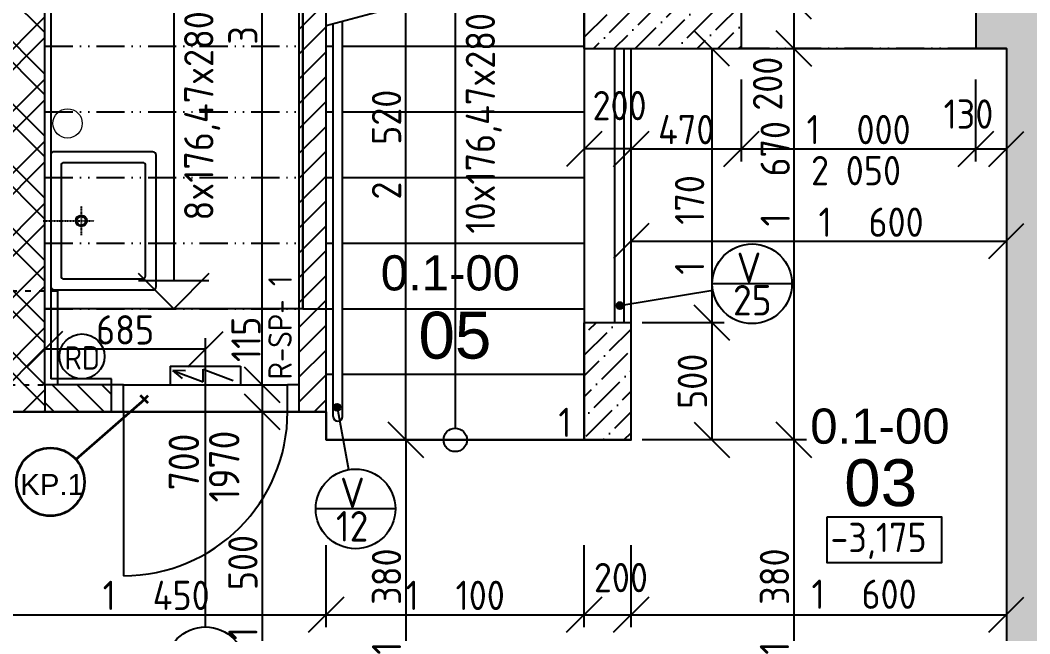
# Model space of a CAD drawing. Extents: x 4511820 to 5180432, y -1526536 to -944957.
# Drawn here: x 5023036 to 5027341, y -1422956 to -1420337 of the extents above; entities that cross this region are included whole.
import ezdxf

# ---------------------------------------------------------------- set-up
doc = ezdxf.new("R2010")
doc.units = 0
doc.header["$MEASUREMENT"] = 0
for name, pattern in [('ACAD_ISO03W100', [30, 12, -18]), ('ACAD_ISO12W100', [22, 12, -3, 0.5, -3, 0.5, -3]), ('DASHDOT', [1, 0.5, -0.25, 0, -0.25])]:
    doc.linetypes.add(name, pattern=pattern)
doc.layers.get('0').update_dxf_attribs({"linetype": 'CONTINUOUS'})
doc.layers.get('Defpoints').update_dxf_attribs({"color": 61, "linetype": 'CONTINUOUS'})
for name, color, linetype in [('DVERE', 45, 'CONTINUOUS'), ('KÓTY', 4, 'CONTINUOUS'), ('MÚRY', 1, 'CONTINUOUS'), ('Plochy', 41, 'CONTINUOUS'), ('POPIS', 7, 'CONTINUOUS'), ('POZEMOK', 7, 'CONTINUOUS'), ('TENKÁ', 7, 'CONTINUOUS'), ('tzb', 153, 'CONTINUOUS'), ('ZARIADOVACIE', 144, 'CONTINUOUS'), ('ZZ-elektro', 221, 'CONTINUOUS'), ('ŠRAFY', 82, 'CONTINUOUS')]:
    doc.layers.add(name, color=color, linetype=linetype)
doc.layers.add('preklady', color=74, linetype='CONTINUOUS', lineweight=35)
doc.layers.add('zz-kanal-splaskova', color=37, linetype='CONTINUOUS', lineweight=18)
doc.styles.add('ARIAL', font='arial.ttf')
doc.styles.add('STYLE1', font='isocp.shx')
doc.dimstyles.new('STANDARD-50', dxfattribs={"dimtxt": 125, "dimasz": 150, "dimexe": 10, "dimexo": 200, "dimgap": 20, "dimtad": 1, "dimdsep": 46, "dimlunit": 6, "dimtxsty": 'STYLE1', "dimblk1": 'OBLIQUE', "dimblk2": 'OBLIQUE', "dimsah": 1, "dimcen": 2.5, "dimse1": 1, "dimse2": 1, "dimadec": 0, "dimazin": 0, "dimtfac": 1, "dimtmove": 1, "dimatfit": 3, "dimldrblk": 'OBLIQUE', "dimfxl": 1, "dimtolj": 1, "dimtzin": 0, "dimarcsym": 0})
pattern_1 = [(45, (584112, 0), (33.1456304, 121.533978), [156.25, -31.25, 0, -31.25])]

# ---------------------------------------------------------------- blocks, each defined once
blk = doc.blocks.new('_OBLIQUE')
at = {"color": 0, "linetype": 'ByBlock'}
blk.add_line((-0.5, -0.5), (0.5, 0.5), dxfattribs=at)
blk = doc.blocks.new('*D21691')
at = {"layer": 'Defpoints', "color": 0}
for p in [(5026107.8, -1420258), (5026107.8, -1420458), (5026334.8, -1420458)]:
    blk.add_point(p, dxfattribs=at)
at = {"layer": 'KÓTY', "color": 0, "lineweight": -2}
blk.add_line((5026334.8, -1420258), (5026334.8, -1420458), dxfattribs=at)
at = {"layer": 'KÓTY', "color": 0, "linetype": 'ByBlock', "lineweight": -2, "xscale": 150, "yscale": 150, "zscale": 150}
for p, rotation in [((5026334.8, -1420258), 90), ((5026334.8, -1420458), 270)]:
    blk.add_blockref('_OBLIQUE', p, dxfattribs=dict(at, rotation=rotation))
at = {"layer": 'KÓTY', "color": 0, "insert": (5026222.8, -1420607.9), "char_height": 125, "attachment_point": 5, "rotation": 90, "style": 'STYLE1'}
blk.add_mtext('\\A1;200', dxfattribs=at)
blk = doc.blocks.new('*D21692')
at = {"layer": 'Defpoints', "color": 0}
for p in [(5025641, -1420458), (5026111, -1420458), (5026111, -1420886.4)]:
    blk.add_point(p, dxfattribs=at)
at = {"layer": 'KÓTY', "color": 0, "lineweight": -2}
blk.add_line((5025641, -1420886.4), (5026111, -1420886.4), dxfattribs=at)
at = {"layer": 'KÓTY', "color": 0, "linetype": 'ByBlock', "lineweight": -2, "xscale": 150, "yscale": 150, "zscale": 150, "rotation": 180}
blk.add_blockref('_OBLIQUE', (5025641, -1420886.4), dxfattribs=at)
at = {"layer": 'KÓTY', "color": 0, "linetype": 'ByBlock', "lineweight": -2, "xscale": 150, "yscale": 150, "zscale": 150}
blk.add_blockref('_OBLIQUE', (5026111, -1420886.4), dxfattribs=at)
at = {"layer": 'KÓTY', "color": 0, "insert": (5025876, -1420803.9), "char_height": 125, "attachment_point": 5, "style": 'STYLE1'}
blk.add_mtext('\\A1;470', dxfattribs=at)
blk = doc.blocks.new('*D21693')
at = {"layer": 'Defpoints', "color": 0}
for p in [(5026111, -1420458), (5027111, -1420458), (5027111, -1420886.4)]:
    blk.add_point(p, dxfattribs=at)
at = {"layer": 'KÓTY', "color": 0, "lineweight": -2}
blk.add_line((5026111, -1420886.4), (5027111, -1420886.4), dxfattribs=at)
at = {"layer": 'KÓTY', "color": 0, "linetype": 'ByBlock', "lineweight": -2, "xscale": 150, "yscale": 150, "zscale": 150, "rotation": 180}
blk.add_blockref('_OBLIQUE', (5026111, -1420886.4), dxfattribs=at)
at = {"layer": 'KÓTY', "color": 0, "linetype": 'ByBlock', "lineweight": -2, "xscale": 150, "yscale": 150, "zscale": 150}
blk.add_blockref('_OBLIQUE', (5027111, -1420886.4), dxfattribs=at)
at = {"layer": 'KÓTY', "color": 0, "insert": (5026611, -1420803.8), "char_height": 125, "attachment_point": 5, "style": 'STYLE1'}
blk.add_mtext('\\A1;1ﾠ000', dxfattribs=at)
blk = doc.blocks.new('*D21694')
at = {"layer": 'Defpoints', "color": 0}
for p in [(5027111, -1420458), (5027241, -1420458), (5027241, -1420886.4)]:
    blk.add_point(p, dxfattribs=at)
at = {"layer": 'KÓTY', "color": 0, "lineweight": -2}
blk.add_line((5027111, -1420886.4), (5027241, -1420886.4), dxfattribs=at)
at = {"layer": 'KÓTY', "color": 0, "linetype": 'ByBlock', "lineweight": -2, "xscale": 150, "yscale": 150, "zscale": 150, "rotation": 180}
blk.add_blockref('_OBLIQUE', (5027111, -1420886.4), dxfattribs=at)
at = {"layer": 'KÓTY', "color": 0, "linetype": 'ByBlock', "lineweight": -2, "xscale": 150, "yscale": 150, "zscale": 150}
blk.add_blockref('_OBLIQUE', (5027241, -1420886.4), dxfattribs=at)
at = {"layer": 'KÓTY', "color": 0, "insert": (5027079.5, -1420737.5), "char_height": 125, "attachment_point": 5, "style": 'STYLE1'}
blk.add_mtext('\\A1;130', dxfattribs=at)
blk = doc.blocks.new('*D21695')
at = {"layer": 'Defpoints', "color": 0}
for p in [(5027241, -1421279.5), (5027241, -1421983), (5025641, -1422128)]:
    blk.add_point(p, dxfattribs=at)
at = {"layer": 'KÓTY', "color": 0, "lineweight": -2}
blk.add_line((5025641, -1421279.5), (5027241, -1421279.5), dxfattribs=at)
at = {"layer": 'KÓTY', "color": 0, "linetype": 'ByBlock', "lineweight": -2, "xscale": 150, "yscale": 150, "zscale": 150, "rotation": 180}
blk.add_blockref('_OBLIQUE', (5025641, -1421279.5), dxfattribs=at)
at = {"layer": 'KÓTY', "color": 0, "linetype": 'ByBlock', "lineweight": -2, "xscale": 150, "yscale": 150, "zscale": 150}
blk.add_blockref('_OBLIQUE', (5027241, -1421279.5), dxfattribs=at)
at = {"layer": 'KÓTY', "color": 0, "insert": (5026664.3, -1421199), "char_height": 125, "attachment_point": 5, "style": 'STYLE1'}
blk.add_mtext('\\A1;1ﾠ600', dxfattribs=at)
blk = doc.blocks.new('*D21714')
at = {"layer": 'Defpoints', "color": 0}
for p in [(5024341, -1422128), (5024341, -1423508), (5024680.5, -1423508)]:
    blk.add_point(p, dxfattribs=at)
at = {"layer": 'KÓTY', "color": 0, "lineweight": -2}
blk.add_line((5024680.5, -1422128), (5024680.5, -1423508), dxfattribs=at)
at = {"layer": 'KÓTY', "color": 0, "linetype": 'ByBlock', "lineweight": -2, "xscale": 150, "yscale": 150, "zscale": 150}
for p, rotation in [((5024680.5, -1422128), 90), ((5024680.5, -1423508), 270)]:
    blk.add_blockref('_OBLIQUE', p, dxfattribs=dict(at, rotation=rotation))
at = {"layer": 'KÓTY', "color": 0, "insert": (5024598, -1422818), "char_height": 125, "attachment_point": 5, "rotation": 90, "style": 'STYLE1'}
blk.add_mtext('\\A1;1ﾠ380', dxfattribs=at)
blk = doc.blocks.new('*D21717')
at = {"layer": 'Defpoints', "color": 0}
for p in [(5025441, -1420886.4), (5025441, -1420903), (5025641, -1420903)]:
    blk.add_point(p, dxfattribs=at)
at = {"layer": 'KÓTY', "color": 0, "lineweight": -2}
blk.add_line((5025641, -1420886.4), (5025441, -1420886.4), dxfattribs=at)
at = {"layer": 'KÓTY', "color": 0, "linetype": 'ByBlock', "lineweight": -2, "xscale": 150, "yscale": 150, "zscale": 150, "rotation": 180}
blk.add_blockref('_OBLIQUE', (5025441, -1420886.4), dxfattribs=at)
at = {"layer": 'KÓTY', "color": 0, "linetype": 'ByBlock', "lineweight": -2, "xscale": 150, "yscale": 150, "zscale": 150}
blk.add_blockref('_OBLIQUE', (5025641, -1420886.4), dxfattribs=at)
at = {"layer": 'KÓTY', "color": 0, "insert": (5025591.8, -1420701.4), "char_height": 125, "attachment_point": 5, "style": 'STYLE1'}
blk.add_mtext('\\A1;200', dxfattribs=at)
blk = doc.blocks.new('*D21723')
at = {"layer": 'Defpoints', "color": 0}
for p in [(5023141, -1421693.4), (5023826, -1421693.4), (5023141, -1421741)]:
    blk.add_point(p, dxfattribs=at)
at = {"layer": 'KÓTY', "color": 0, "lineweight": -2}
blk.add_line((5023826, -1421741), (5023141, -1421741), dxfattribs=at)
at = {"layer": 'KÓTY', "color": 0, "linetype": 'ByBlock', "lineweight": -2, "xscale": 150, "yscale": 150, "zscale": 150, "rotation": 180}
blk.add_blockref('_OBLIQUE', (5023141, -1421741), dxfattribs=at)
at = {"layer": 'KÓTY', "color": 0, "linetype": 'ByBlock', "lineweight": -2, "xscale": 150, "yscale": 150, "zscale": 150}
blk.add_blockref('_OBLIQUE', (5023826, -1421741), dxfattribs=at)
at = {"layer": 'KÓTY', "color": 0, "insert": (5023483.5, -1421658.5), "char_height": 125, "attachment_point": 5, "style": 'STYLE1'}
blk.add_mtext('\\A1;685', dxfattribs=at)
blk = doc.blocks.new('*D21812')
at = {"layer": 'Defpoints', "color": 0}
for p in [(5024068, -1418508), (5024226, -1418508), (5024226, -1421893)]:
    blk.add_point(p, dxfattribs=at)
at = {"layer": 'KÓTY', "color": 0, "lineweight": -2}
blk.add_line((5024068, -1421893), (5024068, -1418508), dxfattribs=at)
at = {"layer": 'KÓTY', "color": 0, "linetype": 'ByBlock', "lineweight": -2, "xscale": 150, "yscale": 150, "zscale": 150}
for p, rotation in [((5024068, -1418508), 90), ((5024068, -1421893), 270)]:
    blk.add_blockref('_OBLIQUE', p, dxfattribs=dict(at, rotation=rotation))
at = {"layer": 'KÓTY', "color": 0, "insert": (5023985.5, -1420200.5), "char_height": 125, "attachment_point": 5, "rotation": 90, "style": 'STYLE1'}
blk.add_mtext('\\A1;3ﾠ385', dxfattribs=at)
blk = doc.blocks.new('*D21813')
at = {"layer": 'Defpoints', "color": 0}
for p in [(5024068, -1421893), (5024068, -1422008), (5024068, -1422008)]:
    blk.add_point(p, dxfattribs=at)
at = {"layer": 'KÓTY', "color": 0, "lineweight": -2}
blk.add_line((5024068, -1421893), (5024068, -1422008), dxfattribs=at)
at = {"layer": 'KÓTY', "color": 0, "linetype": 'ByBlock', "lineweight": -2, "xscale": 150, "yscale": 150, "zscale": 150}
for p, rotation in [((5024068, -1421893), 90), ((5024068, -1422008), 270)]:
    blk.add_blockref('_OBLIQUE', p, dxfattribs=dict(at, rotation=rotation))
at = {"layer": 'KÓTY', "color": 0, "insert": (5023999, -1421699), "char_height": 125, "attachment_point": 5, "rotation": 90, "style": 'STYLE1'}
blk.add_mtext('\\A1;115', dxfattribs=at)
blk = doc.blocks.new('*D21814')
at = {"layer": 'Defpoints', "color": 0}
for p in [(5022891, -1422008), (5024341, -1422008), (5024341, -1422874)]:
    blk.add_point(p, dxfattribs=at)
at = {"layer": 'KÓTY', "color": 0, "lineweight": -2}
blk.add_line((5022891, -1422874), (5024341, -1422874), dxfattribs=at)
at = {"layer": 'KÓTY', "color": 0, "linetype": 'ByBlock', "lineweight": -2, "xscale": 150, "yscale": 150, "zscale": 150, "rotation": 180}
blk.add_blockref('_OBLIQUE', (5022891, -1422874), dxfattribs=at)
at = {"layer": 'KÓTY', "color": 0, "linetype": 'ByBlock', "lineweight": -2, "xscale": 150, "yscale": 150, "zscale": 150}
blk.add_blockref('_OBLIQUE', (5024341, -1422874), dxfattribs=at)
at = {"layer": 'KÓTY', "color": 0, "insert": (5023616, -1422791.5), "char_height": 125, "attachment_point": 5, "style": 'STYLE1'}
blk.add_mtext('\\A1;1ﾠ450', dxfattribs=at)
blk = doc.blocks.new('*D21816')
at = {"layer": 'Defpoints', "color": 0}
for p in [(5024341, -1422008), (5025441, -1422008), (5025441, -1422874)]:
    blk.add_point(p, dxfattribs=at)
at = {"layer": 'KÓTY', "color": 0, "lineweight": -2}
blk.add_line((5024341, -1422874), (5025441, -1422874), dxfattribs=at)
at = {"layer": 'KÓTY', "color": 0, "linetype": 'ByBlock', "lineweight": -2, "xscale": 150, "yscale": 150, "zscale": 150, "rotation": 180}
blk.add_blockref('_OBLIQUE', (5024341, -1422874), dxfattribs=at)
at = {"layer": 'KÓTY', "color": 0, "linetype": 'ByBlock', "lineweight": -2, "xscale": 150, "yscale": 150, "zscale": 150}
blk.add_blockref('_OBLIQUE', (5025441, -1422874), dxfattribs=at)
at = {"layer": 'KÓTY', "color": 0, "insert": (5024891, -1422791.5), "char_height": 125, "attachment_point": 5, "style": 'STYLE1'}
blk.add_mtext('\\A1;1ﾠ100', dxfattribs=at)
blk = doc.blocks.new('*D21817')
at = {"layer": 'Defpoints', "color": 0}
for p in [(5025441, -1422128), (5025641, -1422128), (5025641, -1422874)]:
    blk.add_point(p, dxfattribs=at)
at = {"layer": 'KÓTY', "color": 0, "lineweight": -2}
blk.add_line((5025441, -1422874), (5025641, -1422874), dxfattribs=at)
at = {"layer": 'KÓTY', "color": 0, "linetype": 'ByBlock', "lineweight": -2, "xscale": 150, "yscale": 150, "zscale": 150, "rotation": 180}
blk.add_blockref('_OBLIQUE', (5025441, -1422874), dxfattribs=at)
at = {"layer": 'KÓTY', "color": 0, "linetype": 'ByBlock', "lineweight": -2, "xscale": 150, "yscale": 150, "zscale": 150}
blk.add_blockref('_OBLIQUE', (5025641, -1422874), dxfattribs=at)
at = {"layer": 'KÓTY', "color": 0, "insert": (5025597.5, -1422715.5), "char_height": 125, "attachment_point": 5, "style": 'STYLE1'}
blk.add_mtext('\\A1;200', dxfattribs=at)
blk = doc.blocks.new('*D21818')
at = {"layer": 'Defpoints', "color": 0}
for p in [(5027241, -1422008), (5025641, -1422128), (5027241, -1422874)]:
    blk.add_point(p, dxfattribs=at)
at = {"layer": 'KÓTY', "color": 0, "lineweight": -2}
blk.add_line((5025641, -1422874), (5027241, -1422874), dxfattribs=at)
at = {"layer": 'KÓTY', "color": 0, "linetype": 'ByBlock', "lineweight": -2, "xscale": 150, "yscale": 150, "zscale": 150, "rotation": 180}
blk.add_blockref('_OBLIQUE', (5025641, -1422874), dxfattribs=at)
at = {"layer": 'KÓTY', "color": 0, "linetype": 'ByBlock', "lineweight": -2, "xscale": 150, "yscale": 150, "zscale": 150}
blk.add_blockref('_OBLIQUE', (5027241, -1422874), dxfattribs=at)
at = {"layer": 'KÓTY', "color": 0, "insert": (5026634.3, -1422786.5), "char_height": 125, "attachment_point": 5, "style": 'STYLE1'}
blk.add_mtext('\\A1;1ﾠ600', dxfattribs=at)
blk = doc.blocks.new('*D42756')
at = {"layer": 'Defpoints', "color": 0}
for p in [(5024341, -1422008), (5024068, -1423508), (5024341, -1423508)]:
    blk.add_point(p, dxfattribs=at)
at = {"layer": 'KÓTY', "color": 0, "lineweight": -2}
blk.add_line((5024068, -1422008), (5024068, -1423508), dxfattribs=at)
at = {"layer": 'KÓTY', "color": 0, "linetype": 'ByBlock', "lineweight": -2, "xscale": 150, "yscale": 150, "zscale": 150}
for p, rotation in [((5024068, -1422008), 90), ((5024068, -1423508), 270)]:
    blk.add_blockref('_OBLIQUE', p, dxfattribs=dict(at, rotation=rotation))
at = {"layer": 'KÓTY', "color": 0, "insert": (5023985.5, -1422758), "char_height": 125, "attachment_point": 5, "rotation": 90, "style": 'STYLE1'}
blk.add_mtext('\\A1;1ﾠ500', dxfattribs=at)
blk = doc.blocks.new('*D43817')
at = {"layer": 'Defpoints', "color": 0}
for p in [(5024341, -1419608), (5024680.5, -1419608), (5024341, -1422128)]:
    blk.add_point(p, dxfattribs=at)
at = {"layer": 'KÓTY', "color": 0, "lineweight": -2}
blk.add_line((5024680.5, -1422128), (5024680.5, -1419608), dxfattribs=at)
at = {"layer": 'KÓTY', "color": 0, "linetype": 'ByBlock', "lineweight": -2, "xscale": 150, "yscale": 150, "zscale": 150}
for p, rotation in [((5024680.5, -1419608), 90), ((5024680.5, -1422128), 270)]:
    blk.add_blockref('_OBLIQUE', p, dxfattribs=dict(at, rotation=rotation))
at = {"layer": 'KÓTY', "color": 0, "insert": (5024598, -1420868), "char_height": 125, "attachment_point": 5, "rotation": 90, "style": 'STYLE1'}
blk.add_mtext('\\A1;2ﾠ520', dxfattribs=at)
blk = doc.blocks.new('*D43998')
at = {"layer": 'Defpoints', "color": 0}
for p in [(5025420.9, -1421628), (5025420.9, -1422128), (5025984.8, -1422128)]:
    blk.add_point(p, dxfattribs=at)
at = {"layer": 'KÓTY', "color": 0, "lineweight": -2}
blk.add_line((5025984.8, -1421628), (5025984.8, -1422128), dxfattribs=at)
at = {"layer": 'KÓTY', "color": 0, "linetype": 'ByBlock', "lineweight": -2, "xscale": 150, "yscale": 150, "zscale": 150}
for p, rotation in [((5025984.8, -1421628), 90), ((5025984.8, -1422128), 270)]:
    blk.add_blockref('_OBLIQUE', p, dxfattribs=dict(at, rotation=rotation))
at = {"layer": 'KÓTY', "color": 0, "insert": (5025902.3, -1421878), "char_height": 125, "attachment_point": 5, "rotation": 90, "style": 'STYLE1'}
blk.add_mtext('\\A1;500', dxfattribs=at)
blk = doc.blocks.new('*D43999')
at = {"layer": 'Defpoints', "color": 0}
for p in [(5025420.9, -1420458), (5025420.9, -1421628), (5025984.8, -1421628)]:
    blk.add_point(p, dxfattribs=at)
at = {"layer": 'KÓTY', "color": 0, "lineweight": -2}
blk.add_line((5025984.8, -1420458), (5025984.8, -1421628), dxfattribs=at)
at = {"layer": 'KÓTY', "color": 0, "linetype": 'ByBlock', "lineweight": -2, "xscale": 150, "yscale": 150, "zscale": 150}
for p, rotation in [((5025984.8, -1420458), 90), ((5025984.8, -1421628), 270)]:
    blk.add_blockref('_OBLIQUE', p, dxfattribs=dict(at, rotation=rotation))
at = {"layer": 'KÓTY', "color": 0, "insert": (5025890.4, -1421210.5), "char_height": 125, "attachment_point": 5, "rotation": 90, "style": 'STYLE1'}
blk.add_mtext('\\A1;1ﾠ170', dxfattribs=at)
blk = doc.blocks.new('*D44000')
at = {"layer": 'Defpoints', "color": 0}
for p in [(5025770.9, -1422128), (5025770.9, -1423508), (5026334.8, -1423508)]:
    blk.add_point(p, dxfattribs=at)
at = {"layer": 'KÓTY', "color": 0, "lineweight": -2}
blk.add_line((5026334.8, -1422128), (5026334.8, -1423508), dxfattribs=at)
at = {"layer": 'KÓTY', "color": 0, "linetype": 'ByBlock', "lineweight": -2, "xscale": 150, "yscale": 150, "zscale": 150}
for p, rotation in [((5026334.8, -1422128), 90), ((5026334.8, -1423508), 270)]:
    blk.add_blockref('_OBLIQUE', p, dxfattribs=dict(at, rotation=rotation))
at = {"layer": 'KÓTY', "color": 0, "insert": (5026252.2, -1422818), "char_height": 125, "attachment_point": 5, "rotation": 90, "style": 'STYLE1'}
blk.add_mtext('\\A1;1ﾠ380', dxfattribs=at)
blk = doc.blocks.new('*D54786')
at = {"layer": 'Defpoints', "color": 0}
for p in [(5025641, -1420458), (5025641, -1422128), (5026334.8, -1422128)]:
    blk.add_point(p, dxfattribs=at)
at = {"layer": 'KÓTY', "color": 0, "lineweight": -2}
blk.add_line((5026334.8, -1420458), (5026334.8, -1422128), dxfattribs=at)
at = {"layer": 'KÓTY', "color": 0, "linetype": 'ByBlock', "lineweight": -2, "xscale": 150, "yscale": 150, "zscale": 150}
for p, rotation in [((5026334.8, -1420458), 90), ((5026334.8, -1422128), 270)]:
    blk.add_blockref('_OBLIQUE', p, dxfattribs=dict(at, rotation=rotation))
at = {"layer": 'KÓTY', "color": 0, "insert": (5026255.4, -1420992.2), "char_height": 125, "attachment_point": 5, "rotation": 90, "style": 'STYLE1'}
blk.add_mtext('\\A1;1ﾠ670', dxfattribs=at)

msp = doc.modelspace()

# ---------------------------------------------------------------- hatches: boundary and pattern name
at = {"layer": 'TENKÁ'}
h = msp.add_hatch(color=256, dxfattribs=at)
h.dxf.hatch_style = 1
h.paths.add_polyline_path([(5025592.897, -1421569.614, 2.41421356), (5025577.897, -1421554.614, 0.41421356)])
h = msp.add_hatch(color=256, dxfattribs=at)
h.dxf.hatch_style = 1
h.paths.add_polyline_path([(5024388.097, -1422003.72, 2.41421356), (5024373.097, -1421988.72, 0.41421356)])
at = {"layer": 'ŠRAFY'}
h = msp.add_hatch(dxfattribs=at)
h.set_pattern_fill('ANSI36', color=256, scale=500)
h.set_pattern_definition(pattern_1)
h.paths.add_polyline_path([(5027241, -1417338.048), (5027241, -1418128.048), (5027241, -1418508.048), (5027241, -1420258.048), (5027111, -1420258.048), (5027111, -1420458.048), (5027241, -1420458.048), (5027241, -1423508.048), (5027241, -1423648.048), (5027241, -1427258.048), (5027491, -1427258.048), (5027491, -1424743.048), (5027491, -1422628.048), (5027491, -1418133.048), (5027491, -1417338.048)])
h.paths.add_polyline_path([(5027301.201, -1425518), (5027588.799, -1425518), (5027588.799, -1425768), (5027301.201, -1425768)], flags=9)
h.paths.add_polyline_path([(5027294.067, -1419535.94), (5027581.665, -1419535.94), (5027581.665, -1419785.94), (5027294.067, -1419785.94)], flags=9)
h = msp.add_hatch(dxfattribs=at)
h.set_pattern_fill('ANSI32', color=256, scale=500, angle=90)
h.set_pattern_definition([(135, (584112, 0), (-132.5825215, -132.5825215), []), (135, (584112, 88.39), (-132.5825215, -132.5825215), [])])
h.paths.add_polyline_path([(5022891, -1418508.048), (5022891, -1422008.048), (5023141, -1422008.048), (5023141, -1421893.048), (5023141, -1418508.048)])
h = msp.add_hatch(dxfattribs=at)
h.set_pattern_fill('ANSI32', color=256, scale=500)
h.set_pattern_definition([(45, (584112, 0), (-132.5825215, 132.5825215), []), (45, (584200.39, 0), (-132.5825215, 132.5825215), [])])
h.paths.add_polyline_path([(5022891, -1418508.048), (5022891, -1422008.048), (5023141, -1422008.048), (5023141, -1421893.048), (5023141, -1418508.048)])
h = msp.add_hatch(dxfattribs=at)
h.set_pattern_fill('ANSI36', color=256, scale=500)
h.set_pattern_definition(pattern_1)
h.paths.add_polyline_path([(5026111, -1420458.048), (5026111, -1420258.048), (5025664, -1420258.048), (5025661, -1420258.048), (5025641, -1420258.048), (5025641, -1419997.048), (5025641, -1419957.048), (5025641, -1418669.048), (5025641, -1418629.048), (5025641, -1418508.048), (5025441, -1418508.048), (5025441, -1419608.048), (5025441, -1419888.048), (5025441, -1420033.609), (5025441, -1420064.667), (5025441, -1420168.048), (5025441, -1420448.048), (5025441, -1420458.048), (5025641, -1420458.048)])
h.paths.add_polyline_path([(5025447.951, -1419469.357), (5025735.549, -1419469.357), (5025735.549, -1419719.357), (5025447.951, -1419719.357)], flags=24)
at = {"layer": 'ŠRAFY', "ltscale": 0.25}
h = msp.add_hatch(dxfattribs=at)
h.set_pattern_fill('ANSI31', color=256, scale=600, angle=360, style=0)
h.set_pattern_definition([(45, (6643972.85, 6607032.53), (-53.0330086, 53.0330086), [])])
h.paths.add_polyline_path([(5024226, -1422008.048), (5024341, -1422008.048), (5024341, -1419608.048), (5024226, -1419608.048)])
at = {"layer": 'ŠRAFY'}
h = msp.add_hatch(dxfattribs=at)
h.set_pattern_fill('ANSI36', color=256, scale=500)
h.set_pattern_definition([(45, (584112, -120), (33.1456304, 121.533978), [156.25, -31.25, 0, -31.25])])
h.paths.add_polyline_path([(5025441, -1421628.048), (5025441, -1422128.048), (5025641, -1422128.048), (5025641, -1421628.048)])
at = {"layer": 'ŠRAFY', "ltscale": 0.25}
h = msp.add_hatch(dxfattribs=at)
h.set_pattern_fill('ANSI31', color=256, scale=600, angle=90, style=0)
h.set_pattern_definition([(135, (-2985205.08, 184763.8), (-53.0330086, -53.0330086), [])])
h.paths.add_polyline_path([(5023141, -1422008.048), (5023426, -1422008.048), (5023426, -1421893.048), (5023141, -1421893.048)])

# ---------------------------------------------------------------- linework, layer by layer
at = {"layer": 'DVERE', "ltscale": 0.25}
msp.add_line((5023826, -1422926.048), (5023826, -1421693.392), dxfattribs=at)
at = {"layer": 'DVERE'}
for p, q in [((5023476, -1421893.048), (5024176, -1421893.048)), ((5024176, -1422008.048), (5023476, -1422008.048)), ((5023476, -1422008.048), (5023476, -1422708.048))]:
    msp.add_line(p, q, dxfattribs=at)
at = {"layer": 'DVERE', "ltscale": 0.25}
msp.add_circle((5023826, -1423096.048), 170, dxfattribs=at)
at = {"layer": 'DVERE'}
msp.add_arc((5023476, -1422008.048), 700, 270, 0, dxfattribs=at)
at = {"layer": 'KÓTY'}
for p, q in [((5026111, -1420939.76), (5026111, -1420589.76)), ((5027111, -1420939.76), (5027111, -1420589.76)), ((5026038.154, -1421628.048), (5025688.154, -1421628.048)), ((5026038.154, -1422128.048), (5025688.154, -1422128.048)), ((5026388.154, -1422128.048), (5026038.154, -1422128.048)), ((5025441, -1422927.403), (5025441, -1422577.403)), ((5025641, -1422927.403), (5025641, -1422577.403))]:
    msp.add_line(p, q, dxfattribs=at)
at = {"layer": 'KÓTY', "ltscale": 25}
msp.add_line((5024341, -1422927.403), (5024341, -1422577.403), dxfattribs=at)
at = {"layer": 'MÚRY'}
for p, q in [((5023141, -1421893.048), (5023141, -1418508.048)), ((5025441, -1420458.048), (5025441, -1418508.048)), ((5024226, -1421893.048), (5024226, -1419608.048)), ((5024341, -1422008.048), (5024341, -1419608.048)), ((5026111, -1420458.048), (5026111, -1420258.048)), ((5027111, -1420258.048), (5027111, -1420458.048)), ((5025441, -1420458.048), (5026111, -1420458.048)), ((5027241, -1420458.048), (5027111, -1420458.048)), ((5027241, -1420458.048), (5027241, -1423508.048)), ((5025441, -1422128.048), (5025441, -1421628.048)), ((5025641, -1421628.048), (5025441, -1421628.048)), ((5025641, -1422128.048), (5025641, -1421628.048)), ((5023476, -1421893.048), (5023141, -1421893.048)), ((5023476, -1422008.048), (5023476, -1421893.048)), ((5024226, -1421893.048), (5024176, -1421893.048)), ((5024176, -1422008.048), (5024176, -1421893.048)), ((5023141, -1422008.048), (5022891, -1422008.048)), ((5023476, -1422008.048), (5023141, -1422008.048)), ((5024341, -1422008.048), (5024176, -1422008.048)), ((5025641, -1422128.048), (5025441, -1422128.048))]:
    msp.add_line(p, q, dxfattribs=at)
at = {"layer": 'Plochy'}
for points in [[(5020981, -1423508.048), (5020981, -1418508.048), (5022891, -1418508.048), (5022891, -1422008.048), (5024341, -1422008.048), (5024341, -1422128.048), (5025441, -1422128.048), (5025641, -1422128.048), (5025641, -1420458.048), (5027241, -1420458.048), (5027241, -1423508.048)], [(5024341, -1422128.048), (5024341, -1419608.048), (5024241, -1419608.048), (5024241, -1421568.048), (5023141, -1421568.048), (5023141, -1418508.048), (5025441, -1418508.048), (5025441, -1422128.048)]]:
    msp.add_lwpolyline(points, close=True, dxfattribs=at)
at = {"layer": 'POZEMOK'}
for p, q in [((5023691, -1419058.048), (5023691, -1421448.048)), ((5024891, -1419058.048), (5024891, -1422078.048)), ((5024341, -1420359.411), (5025441, -1420064.667)), ((5024371, -1422028.048), (5024371, -1420351.373)), ((5024411, -1422028.048), (5024411, -1420340.655)), ((5025571, -1421628.048), (5025571, -1420458.048)), ((5025611, -1421628.048), (5025611, -1420458.048)), ((5023691, -1421568.048), (5023541, -1421418.048)), ((5023541, -1421448.048), (5023841, -1421448.048)), ((5023841, -1421418.048), (5023691, -1421568.048))]:
    msp.add_line(p, q, dxfattribs=at)
msp.add_circle((5024891, -1422128.048), 50, dxfattribs=at)
msp.add_arc((5024391, -1422028.048), 20, 180, 0, dxfattribs=at)
at = {"layer": 'preklady'}
for p, q in [((5023565.5, -1421955), (5023273.865, -1422211.579)), ((5023548.882, -1421971.616), (5023582.116, -1421938.382)), ((5023582.117, -1421971.617), (5023548.883, -1421938.383))]:
    msp.add_line(p, q, dxfattribs=at)
at = {"layer": 'preklady', "ltscale": 0.25}
msp.add_circle((5023165, -1422307.357), 145, dxfattribs=at)
at = {"layer": 'TENKÁ', "ltscale": 0.25}
for p, q in [((5023166, -1418508.048), (5023166, -1421868.048)), ((5026326.892, -1421461.789), (5025986.892, -1421461.789)), ((5023426, -1421868.048), (5023166, -1421868.048)), ((5024636.097, -1422422.309), (5024296.097, -1422422.309))]:
    msp.add_line(p, q, dxfattribs=at)
at = {"layer": 'TENKÁ'}
for p, q in [((5024241, -1421568.048), (5024241, -1419608.048)), ((5024341, -1420448.048), (5024371, -1420448.048)), ((5024411, -1420448.048), (5025441, -1420448.048)), ((5025441, -1420458.048), (5025441, -1421628.048)), ((5025641, -1421628.048), (5025641, -1420458.048)), ((5024341, -1420728.048), (5024371, -1420728.048)), ((5024411, -1420728.048), (5025441, -1420728.048)), ((5024341, -1421008.048), (5024371, -1421008.048)), ((5024411, -1421008.048), (5025441, -1421008.048)), ((5024341, -1421288.048), (5024371, -1421288.048)), ((5024411, -1421288.048), (5025441, -1421288.048)), ((5025592.897, -1421554.614), (5025989.149, -1421489.397)), ((5024341, -1421568.048), (5024371, -1421568.048)), ((5024411, -1421568.048), (5025441, -1421568.048)), ((5023426, -1422008.048), (5023426, -1421868.048)), ((5024341, -1421848.048), (5024371, -1421848.048)), ((5024411, -1421848.048), (5025441, -1421848.048)), ((5023141, -1421893.048), (5023141, -1422008.048)), ((5024226, -1422008.048), (5024226, -1421893.048)), ((5024341, -1422008.048), (5024341, -1422128.048)), ((5024388.097, -1421988.72), (5024435.998, -1422254.995)), ((5024341, -1422128.048), (5025441, -1422128.048))]:
    msp.add_line(p, q, dxfattribs=at)
at = {"layer": 'TENKÁ', "linetype": 'ACAD_ISO12W100', "ltscale": 10}
for p, q in [((5023141, -1420448.048), (5024241, -1420448.048)), ((5027111, -1420458.048), (5026111, -1420458.048)), ((5023141, -1420728.048), (5024241, -1420728.048)), ((5023141, -1421008.048), (5024241, -1421008.048)), ((5023141, -1421288.048), (5024241, -1421288.048)), ((5023141, -1421568.048), (5024341, -1421568.048))]:
    msp.add_line(p, q, dxfattribs=at)
at = {"layer": 'TENKÁ', "ltscale": 0.25}
msp.add_lwpolyline([(5026476.5, -1422456.548), (5026964.115, -1422456.548), (5026964.115, -1422651.947), (5026476.5, -1422651.947)], close=True, dxfattribs=at)
for centre in [(5026156.892, -1421461.789), (5024466.097, -1422422.309)]:
    msp.add_circle(centre, 170, dxfattribs=at)
at = {"layer": 'TENKÁ'}
for centre in [(5025592.897, -1421554.614), (5024388.097, -1421988.72)]:
    msp.add_circle(centre, 15, dxfattribs=at)
at = {"layer": 'tzb', "linetype": 'ACAD_ISO03W100', "ltscale": 2}
for p, q in [((5023141, -1421493.048), (5022991, -1421493.048)), ((5022991, -1421893.048), (5023141, -1421893.048))]:
    msp.add_line(p, q, dxfattribs=at)
at = {"layer": 'tzb'}
for p, q in [((5023196, -1421493.048), (5023166, -1421493.048)), ((5023196, -1421893.048), (5023196, -1421493.048))]:
    msp.add_line(p, q, dxfattribs=at)
msp.add_circle((5023299.379, -1421771.777), 96, dxfattribs=at)
at = {"layer": 'ZARIADOVACIE', "linetype": 'Continuous'}
for p, q in [((5023600.999, -1420898.188), (5023180.999, -1420898.188)), ((5023166, -1420913.188), (5023166, -1421473.188)), ((5023615.999, -1421473.188), (5023615.999, -1420913.188)), ((5023210.615, -1420958.045), (5023210.615, -1421428.445)), ((5023558.614, -1420945.445), (5023222.614, -1420945.445)), ((5023570.614, -1421428.445), (5023570.614, -1420958.045)), ((5023222.615, -1421441.045), (5023558.614, -1421441.045)), ((5023181, -1421488.188), (5023600.999, -1421488.188))]:
    msp.add_line(p, q, dxfattribs=at)
at = {"layer": 'ZARIADOVACIE', "linetype": 'DASHDOT'}
for p, q in [((5023296.29, -1421130.363), (5023296.29, -1421254.969)), ((5023134.225, -1421193.048), (5023352.095, -1421193.048))]:
    msp.add_line(p, q, dxfattribs=at)
at = {"layer": 'ZARIADOVACIE', "linetype": 'Continuous'}
for centre, radius in [((5023296.29, -1421193.048), 23.698), ((5023296.29, -1421193.188), 19.252)]:
    msp.add_circle(centre, radius, dxfattribs=at)
for centre, radius, start, end in [((5023180.523, -1420912.712), 14.532, 88.122916, 181.877454), ((5023599.943, -1420914.244), 16.09, 3.762232, 86.237398), ((5023222.076, -1420956.946), 11.514, 87.321672, 185.476211), ((5023560.479, -1420955.683), 10.407, 346.881755, 100.324499), ((5023222.894, -1421428.764), 12.283, 178.508395, 268.697419), ((5023557.603, -1421428.068), 13.016, 274.454091, 358.340095), ((5023182.818, -1421471.371), 16.915, 186.167557, 263.831703), ((5023600.549, -1421472.739), 15.456, 271.666178, 358.334562)]:
    msp.add_arc(centre, radius, start, end, dxfattribs=at)
at = {"layer": 'ZZ-elektro'}
for p, q in [((5023676, -1421813.048), (5023676, -1421893.048)), ((5023676, -1421813.048), (5023976, -1421813.048)), ((5023687.192, -1421831.647), (5023815.686, -1421879.931)), ((5023740.499, -1421832.97), (5023687.192, -1421831.647)), ((5023728.179, -1421865.756), (5023687.192, -1421831.647)), ((5023815.686, -1421879.931), (5023815.686, -1421826.218)), ((5023815.686, -1421826.218), (5023944.179, -1421874.502)), ((5023976, -1421813.048), (5023976, -1421893.048))]:
    msp.add_line(p, q, dxfattribs=at)
at = {"layer": 'zz-kanal-splaskova'}
msp.add_circle((5023238.063, -1420777.19), 62.5, dxfattribs=at)

# ---------------------------------------------------------------- texts
at = {"layer": 'KÓTY', "insert": (5026599.998, -1420978.814), "char_height": 125, "attachment_point": 5, "style": 'STYLE1'}
msp.add_mtext('\\A1;2 050', dxfattribs=at)
at = {"layer": 'POPIS', "lineweight": 40, "ltscale": 0.25, "style": 'ARIAL'}
for s, height, p in [('0.1-00', 150, (5024573.269, -1421490.127)), ('05', 200, (5024734.269, -1421781.127)), ('0.1-00', 150, (5026404.769, -1422144.127)), ('03', 200, (5026549.769, -1422410.627))]:
    msp.add_text(s, height=height, dxfattribs=at).set_placement(p)
at = {"layer": 'preklady', "linetype": 'Continuous', "lineweight": 20, "style": 'ARIAL'}
msp.add_text('KP.1', height=90, dxfattribs=at).set_placement((5023035.736, -1422363.613))
at = {"layer": 'TENKÁ', "linetype": 'Continuous', "style": 'STYLE1'}
for s, height, p in [('8x176,47x280', 125, (5023860.161, -1421191.79)), ('10x176,47x280', 125, (5025060.661, -1421247.79)), ('1970', 130, (5023971.024, -1422394.737)), ('700', 130, (5023798.917, -1422342.963))]:
    msp.add_text(s, height=height, rotation=90, dxfattribs=at).set_placement(p)
at = {"layer": 'TENKÁ', "style": 'STYLE1'}
for s, p in [('V', (5026090.862, -1421458.289)), ('25', (5026075.362, -1421596.926)), ('V', (5024400.067, -1422418.809)), ('12', (5024382.317, -1422561.696))]:
    msp.add_text(s, height=130, dxfattribs=at).set_placement(p)
at = {"layer": 'TENKÁ', "ltscale": 0.25, "style": 'STYLE1'}
for s, p in [('1', (5025330.983, -1422115.792)), ('-3,175', (5026490.889, -1422606.749))]:
    msp.add_text(s, height=125, dxfattribs=at).set_placement(p)
at = {"layer": 'tzb', "style": 'STYLE1'}
msp.add_text('RD', height=100, dxfattribs=at).set_placement((5023224.751, -1421827.976))
at = {"layer": 'ZZ-elektro', "style": 'STYLE1'}
msp.add_text('R-SP- 1', height=100, rotation=90, dxfattribs=at).set_placement((5024194.252, -1421870.089))

# ---------------------------------------------------------------- dimensions: what is measured, and where the dimension line sits
at = {"layer": 'KÓTY'}
for base, p1, p2, picture, middle in [((5024068, -1418508.048), (5024226, -1421893.048), (5024226, -1418508.048), '*D21812', (5023985.457, -1420200.548)), ((5024680.5, -1419608.048), (5024341, -1422128.048), (5024341, -1419608.048), '*D43817', (5024597.957, -1420868.048)), ((5025984.751, -1422128.048), (5025420.942, -1421628.048), (5025420.942, -1422128.048), '*D43998', (5025902.251, -1421878.048)), ((5024068, -1423508.048), (5024341, -1422008.048), (5024341, -1423508.048), '*D42756', (5023985.457, -1422758.048)), ((5024680.5, -1423508.048), (5024341, -1422128.048), (5024341, -1423508.048), '*D21714', (5024597.957, -1422818.048)), ((5026334.751, -1423508.048), (5025770.942, -1422128.048), (5025770.942, -1423508.048), '*D44000', (5026252.208, -1422818.048))]:
    dim = msp.add_linear_dim(base=base, p1=p1, p2=p2, angle=90, dimstyle='STANDARD-50', override={"dimtxsty": 'STYLE1', "dimldrblk": 'OBLIQUE'}, dxfattribs=at)
    dim.commit()
    dim.dimension.update_dxf_attribs({"geometry": picture, "text_midpoint": middle})
dim = msp.add_linear_dim(base=(5026334.751, -1420458.048), p1=(5026107.751, -1420258.048), p2=(5026107.751, -1420458.048), angle=90, dimstyle='STANDARD-50', dxfattribs=at)
dim.commit()
dim.dimension.update_dxf_attribs({"geometry": '*D21691', "text_midpoint": (5026305.251, -1420607.857), "dimtype": 160})
for base, p1, p2, picture, middle in [((5025984.751, -1421628.048), (5025420.942, -1420458.048), (5025420.942, -1421628.048), '*D43999', (5025972.942, -1421210.5)), ((5026334.751, -1422128.048), (5025641, -1420458.048), (5025641, -1422128.048), '*D54786', (5026337.972, -1420992.233)), ((5024068, -1422008.048), (5024068, -1421893.048), (5024068, -1422008.048), '*D21813', (5024081.5, -1421699))]:
    dim = msp.add_linear_dim(base=base, p1=p1, p2=p2, angle=90, dimstyle='STANDARD-50', override={"dimtxsty": 'STYLE1', "dimldrblk": 'OBLIQUE'}, dxfattribs=at)
    dim.commit()
    dim.dimension.update_dxf_attribs({"geometry": picture, "text_midpoint": middle, "dimtype": 160})
for base, p1, p2, picture, middle in [((5026111, -1420886.357), (5025641, -1420458.048), (5026111, -1420458.048), '*D21692', (5025876, -1420803.857)), ((5027111, -1420886.357), (5026111, -1420458.048), (5027111, -1420458.048), '*D21693', (5026611, -1420803.814)), ((5023141, -1421741), (5023826, -1421693.392), (5023141, -1421693.392), '*D21723', (5023483.5, -1421658.5)), ((5024341, -1422874), (5022891, -1422008.048), (5024341, -1422008.048), '*D21814', (5023616, -1422791.457)), ((5025441, -1422874), (5024341, -1422008.048), (5025441, -1422008.048), '*D21816', (5024891, -1422791.457))]:
    dim = msp.add_linear_dim(base=base, p1=p1, p2=p2, dimstyle='STANDARD-50', override={"dimtxsty": 'STYLE1', "dimldrblk": 'OBLIQUE'}, dxfattribs=at)
    dim.commit()
    dim.dimension.update_dxf_attribs({"geometry": picture, "text_midpoint": middle})
for base, p1, p2, picture, middle in [((5027241, -1420886.357), (5027111, -1420458.048), (5027241, -1420458.048), '*D21694', (5027079.5, -1420820)), ((5027241, -1421279.5), (5025641, -1422128.048), (5027241, -1421983.048), '*D21695', (5026664.278, -1421281.557)), ((5027241, -1422874), (5025641, -1422128.048), (5027241, -1422008.048), '*D21818', (5026634.319, -1422869)), ((5025641, -1422874), (5025441, -1422128.048), (5025641, -1422128.048), '*D21817', (5025597.5, -1422798))]:
    dim = msp.add_linear_dim(base=base, p1=p1, p2=p2, dimstyle='STANDARD-50', override={"dimtxsty": 'STYLE1', "dimldrblk": 'OBLIQUE'}, dxfattribs=at)
    dim.commit()
    dim.dimension.update_dxf_attribs({"geometry": picture, "text_midpoint": middle, "dimtype": 160})
dim = msp.add_linear_dim(base=(5025441, -1420886.357), p1=(5025641, -1420903.048), p2=(5025441, -1420903.048), dimstyle='STANDARD-50', dxfattribs=at)
dim.commit()
dim.dimension.update_dxf_attribs({"geometry": '*D21717', "text_midpoint": (5025591.75, -1420701.357)})

doc.saveas('drawing.dxf')
